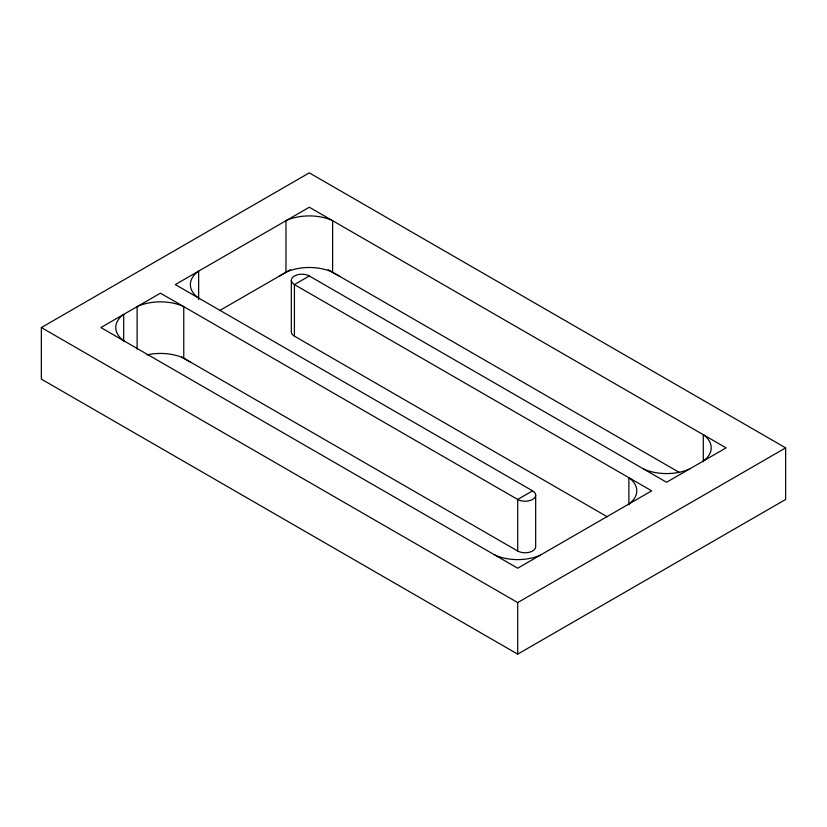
<?xml version="1.0" encoding="UTF-8"?>
<svg xmlns="http://www.w3.org/2000/svg" width="827" height="827" viewBox="0 0 827 827"><rect width="100%" height="100%" fill="white"/><g stroke="black" fill="none" stroke-linecap="round" stroke-linejoin="round"><path stroke-width="1.24" d="M628.871 504.015L629.905 503.302A37.215 21.481 0 0 0 629.905 478.399L628.871 477.686L628.871 504.749M703.301 461.042L704.335 460.329A37.215 21.481 0 0 0 704.335 435.426L703.301 434.713L703.301 461.786M279.526 275.991L287.765 271.421A37.442 21.616 0 0 1 330.831 271.421L339.07 275.991M41.35 327.554L309.298 172.853L785.65 447.872L785.65 499.446L517.702 654.147L41.35 379.128L41.35 327.554L517.702 602.573L785.65 447.872M219.537 310.621L290.422 269.705M309.298 275.991A10.524 6.078 0 0 0 294.412 275.991A10.524 6.078 0 0 0 294.412 284.581L651.676 490.845L517.702 568.201L100.894 327.554L160.438 293.182L517.702 499.446A10.524 6.078 0 0 0 532.588 499.446A10.524 6.078 0 0 0 532.588 490.845L175.324 284.581L309.298 207.236L726.106 447.872L666.562 482.255L309.298 275.991L294.412 284.581L294.412 336.155L607.369 516.834M532.588 490.845L517.702 499.446L517.702 551.009A10.524 6.078 0 0 0 529.177 552.322A10.524 6.078 0 0 0 535.669 546.709L535.669 495.146M540.507 555.031L539.266 555.63A37.215 21.481 0 0 1 496.138 555.63L494.897 555.031M689.883 468.795L688.095 469.643A37.442 21.616 0 0 1 645.029 469.643L643.241 468.795M328.174 269.705L679.587 472.589M181.537 356.923L517.702 551.009M190.21 361.937L181.971 357.357A37.442 21.616 0 0 0 146.979 354.876M123.699 340.724L122.665 340.011A37.215 21.481 0 0 1 122.665 315.108L123.699 314.384L123.699 341.458M198.645 298.051L197.177 297.017A37.442 21.616 0 0 1 197.177 272.155L198.645 271.122L198.645 299.488M517.702 602.573L517.702 654.147M332.619 272.269L332.619 220.695L330.831 219.848A37.442 21.616 0 0 0 287.765 219.848L285.977 220.695L285.977 272.269M291.331 280.291L291.331 331.854A10.524 6.078 0 0 0 294.412 336.155M183.759 358.205L183.759 306.641L181.971 305.794A37.442 21.616 0 0 0 138.905 305.794L137.117 306.641L137.117 349.18"/></g></svg>
